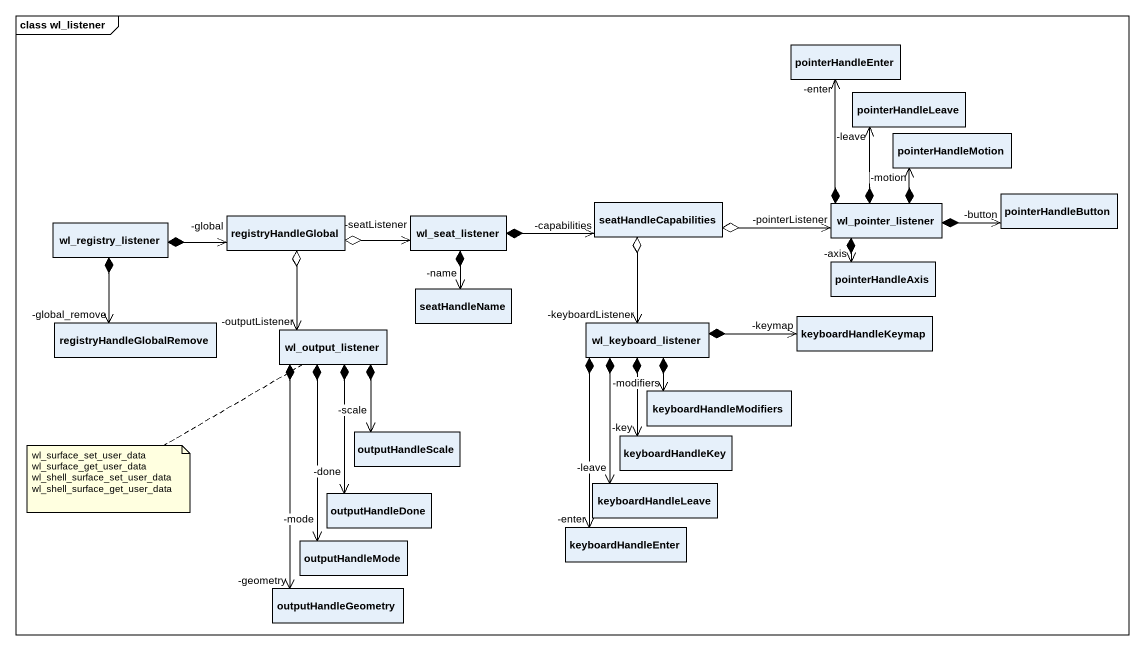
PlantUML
@startuml
mainframe class wl_listener
hide circle
hide empty members
class pointerHandleEnter
class pointerHandleLeave
class pointerHandleMotion
class pointerHandleButton
class wl_registry_listener
class registryHandleGlobal
class wl_seat_listener
class seatHandleCapabilities
class wl_pointer_listener
class pointerHandleAxis
class registryHandleGlobalRemove
class seatHandleName
class wl_keyboard_listener
class keyboardHandleKeymap
class wl_output_listener
class keyboardHandleModifiers
class outputHandleScale
class keyboardHandleKey
class outputHandleDone
class keyboardHandleLeave
class outputHandleMode
class keyboardHandleEnter
class outputHandleGeometry
wl_registry_listener *-right-> "-global" registryHandleGlobal
wl_registry_listener *--> "-global_remove" registryHandleGlobalRemove
registryHandleGlobal o-right-> "-seatListener" wl_seat_listener
registryHandleGlobal o--> "-outputListener" wl_output_listener
wl_seat_listener *-right-> "-capabilities" seatHandleCapabilities
wl_seat_listener *--> "-name" seatHandleName
seatHandleCapabilities o-right-> "-pointerListener" wl_pointer_listener
seatHandleCapabilities o--> "-keyboardListener" wl_keyboard_listener
wl_pointer_listener *-up-> "-enter" pointerHandleEnter
wl_pointer_listener *-up-> "-leave" pointerHandleLeave
wl_pointer_listener *-up-> "-motion" pointerHandleMotion
wl_pointer_listener *-right-> "-button" pointerHandleButton
wl_pointer_listener *--> "-axis" pointerHandleAxis
wl_keyboard_listener *-right-> "-keymap" keyboardHandleKeymap
wl_keyboard_listener *--> "-modifiers" keyboardHandleModifiers
wl_keyboard_listener *--> "-key" keyboardHandleKey
wl_keyboard_listener *--> "-leave" keyboardHandleLeave
wl_keyboard_listener *--> "-enter" keyboardHandleEnter
wl_output_listener *--> "-scale" outputHandleScale
wl_output_listener *--> "-done" outputHandleDone
wl_output_listener *--> "-mode" outputHandleMode
wl_output_listener *--> "-geometry" outputHandleGeometry
note left of wl_output_listener
  wl_surface_set_user_data
  wl_surface_get_user_data
  wl_shell_surface_set_user_data
  wl_shell_surface_get_user_data
end note
@enduml
